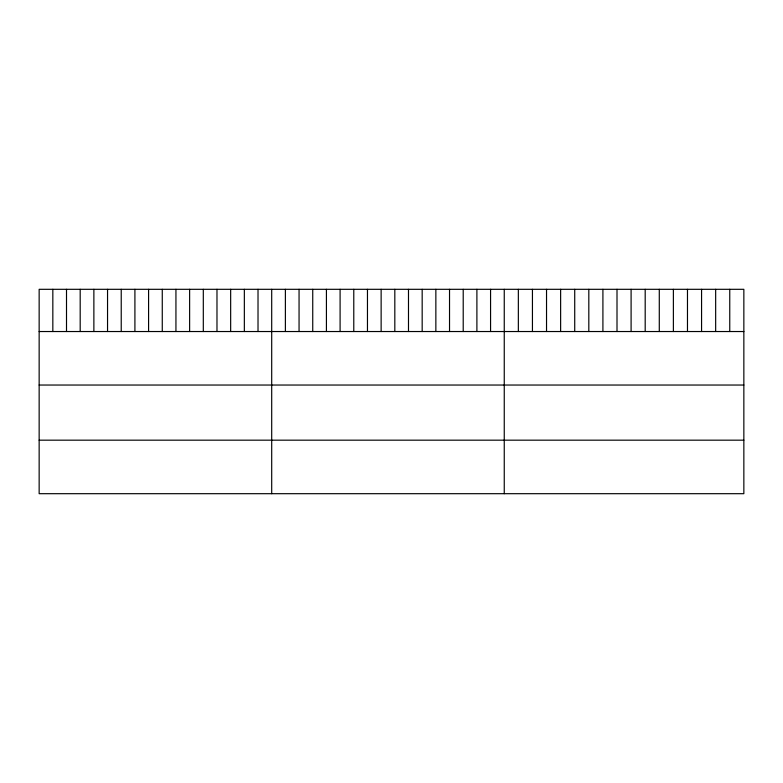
<?xml version="1.0" encoding="UTF-8"?>
<svg xmlns="http://www.w3.org/2000/svg" width="783" height="783" viewBox="0 0 783 783"><rect width="100%" height="100%" fill="white"/><g stroke="black" fill="none" stroke-linecap="round" stroke-linejoin="round"><path stroke-width="1.17" d="M743.85 331.532L743.85 493.691L39.15 493.691L39.15 289.309L743.85 289.309L743.85 331.532L39.15 331.532M39.15 385.04L743.85 385.04M39.15 440.173L743.85 440.173M729.756 289.309L729.756 331.532M715.662 289.309L715.662 331.532M701.568 289.309L701.568 331.532M687.474 289.309L687.474 331.532M673.38 289.309L673.38 331.532M659.286 289.309L659.286 331.532M645.192 289.309L645.192 331.532M631.098 289.309L631.098 331.532M617.004 289.309L617.004 331.532M602.91 289.309L602.91 331.532M588.816 289.309L588.816 331.532M574.722 289.309L574.722 331.532M560.628 289.309L560.628 331.532M546.534 289.309L546.534 331.532M532.44 289.309L532.44 331.532M518.346 289.309L518.346 331.532M504.252 289.309L504.252 493.691M490.569 289.309L490.569 331.532M476.896 289.309L476.896 331.532M463.213 289.309L463.213 331.532M449.53 289.309L449.53 331.532M435.857 289.309L435.857 331.532M422.174 289.309L422.174 331.532M408.491 289.309L408.491 331.532M394.818 289.309L394.818 331.532M381.135 289.309L381.135 331.532M367.462 289.309L367.462 331.532M353.779 289.309L353.779 331.532M340.096 289.309L340.096 331.532M326.423 289.309L326.423 331.532M312.74 289.309L312.74 331.532M299.057 289.309L299.057 331.532M285.384 289.309L285.384 331.532M271.701 289.309L271.701 493.691M258.018 289.309L258.018 331.532M244.345 289.309L244.345 331.532M230.662 289.309L230.662 331.532M216.979 289.309L216.979 331.532M203.306 289.309L203.306 331.532M189.623 289.309L189.623 331.532M175.94 289.309L175.94 331.532M162.267 289.309L162.267 331.532M148.584 289.309L148.584 331.532M134.911 289.309L134.911 331.532M121.228 289.309L121.228 331.532M107.545 289.309L107.545 331.532M93.872 289.309L93.872 331.532M80.189 289.309L80.189 331.532M66.506 289.309L66.506 331.532M52.833 289.309L52.833 331.532"/></g></svg>
